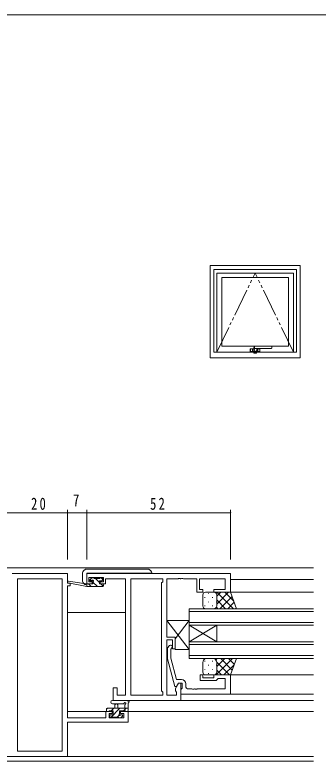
# Model space of a CAD drawing. Units: millimetres on the paper. Extents: x -397 to 397, y -282 to 282.
# Drawn here: x 124.9 to 234.5, y 8.9 to 279.3 of the extents above; entities that cross this region are included whole.
import ezdxf
from ezdxf.enums import TextEntityAlignment as Align

# ---------------------------------------------------------------- set-up
doc = ezdxf.new("R2010")
doc.units = ezdxf.units.MM
doc.linetypes.add('USER3', pattern=[15, 10, -1, 1, -1, 1, -1])
doc.linetypes.add('USER4', pattern=[31.75, 15.875, -3.175, 3.175, -3.175, 3.175, -3.175])
for name, color, linetype, lineweight in [('0-1_YKK_ZWAK', 7, 'Continuous', 18), ('0-3_YKK_11', 7, 'Continuous', 18), ('0-4_YKK_12', 2, 'Continuous', 18), ('0-5_YKK_13', 4, 'Continuous', 18), ('0-6_YKK_A1', 4, 'Continuous', 18), ('0-7_YKK_D', 6, 'Continuous', 18)]:
    doc.layers.add(name, color=color, linetype=linetype, lineweight=lineweight)
doc.styles.add('ＭＳ ゴシック', font='')
doc.styles.get('ＭＳ ゴシック').set_extended_font_data('MS Gothic')

msp = doc.modelspace()

# ---------------------------------------------------------------- linework, layer by layer
at = {"layer": '0-1_YKK_ZWAK'}
msp.add_line((376.092, 279.3), (-393.908, 279.3), dxfattribs=at)
at = {"layer": '0-3_YKK_11'}
for p, q in [((123.842, 76.923), (143.842, 76.923)), ((143.842, 76.923), (143.842, 73.423)), ((150.842, 73.123), (150.842, 76.923)), ((150.842, 76.923), (202.842, 76.923)), ((202.842, 76.923), (202.842, 70.123)), ((141.912, 74.993), (125.772, 74.993)), ((125.772, 74.993), (125.772, 12.553)), ((141.912, 12.553), (141.912, 74.993)), ((141.912, 12.553), (141.912, 74.993)), ((152.742, 73.123), (150.842, 73.123)), ((156.842, 75.423), (151.642, 75.423)), ((151.642, 75.423), (151.642, 73.923)), ((156.842, 73.923), (156.842, 75.423)), ((157.642, 74.993), (157.642, 74.193)), ((164.842, 74.993), (157.642, 74.993)), ((157.642, 74.193), (157.642, 73.123)), ((164.842, 32.853), (164.842, 74.993)), ((166.772, 32.853), (166.772, 74.993)), ((166.772, 32.853), (166.772, 74.993)), ((166.772, 74.993), (178.342, 74.993)), ((178.342, 73.923), (177.912, 73.493)), ((177.912, 73.493), (177.912, 34.353)), ((178.342, 74.993), (178.342, 73.923)), ((183.884, 74.993), (179.842, 74.993)), ((179.842, 74.993), (179.842, 53.823)), ((190.642, 70.123), (190.642, 74.993)), ((191.642, 74.993), (191.642, 71.123)), ((200.912, 74.993), (191.642, 74.993)), ((200.912, 71.123), (200.912, 74.993)), ((143.842, 72.423), (143.842, 24.653)), ((179.842, 53.823), (182.842, 53.823)), ((181.842, 52.823), (179.842, 52.823)), ((179.842, 52.823), (179.842, 32.853)), ((181.842, 49.623), (181.842, 52.823)), ((182.842, 53.823), (182.842, 49.623)), ((182.842, 49.623), (181.842, 49.623)), ((180.042, 46.027), (182.749, 35.924)), ((183.321, 38.424), (181.242, 46.185)), ((185.142, 38.424), (183.321, 38.424)), ((191.842, 38.124), (197.642, 38.124)), ((196.842, 39.124), (192.842, 39.124)), ((182.749, 35.924), (183.349, 35.924)), ((186.642, 36.054), (186.642, 36.924)), ((161.842, 32.853), (164.842, 32.853)), ((178.342, 32.853), (166.772, 32.853)), ((179.842, 32.853), (183.342, 32.853)), ((184.842, 33.124), (202.842, 33.124)), ((200.912, 35.054), (190.8, 35.054)), ((184.842, 30.923), (160.342, 30.923)), ((151.067, 24.533), (151.617, 24.533)), ((158.942, 24.653), (164.212, 24.653)), ((125.772, 12.553), (141.912, 12.553)), ((143.842, 10.623), (123.842, 10.623))]:
    msp.add_line(p, q, dxfattribs=at)
for points in [[(143.842, 73.423), (144.842, 73.423), (144.842, 72.423), (143.842, 72.423)], [(151.642, 73.923), (152.742, 73.923), (152.742, 73.123)], [(157.642, 73.123), (155.742, 73.123), (155.742, 73.923), (156.842, 73.923)], [(190.642, 74.993), (185.8, 74.993), (185.617, 75.113), (185.067, 75.113), (184.884, 74.993), (184.8, 74.993), (184.617, 75.113), (184.067, 75.113), (183.884, 74.993)], [(191.642, 71.123), (192.842, 71.123), (192.842, 70.123), (190.642, 70.123)], [(202.842, 70.123), (196.842, 70.123), (196.842, 71.123), (200.912, 71.123)], [(180.818, 50.748), (180.042, 49.972), (180.042, 46.027)], [(181.242, 46.185), (181.242, 49.475), (181.666, 49.899)], [(192.842, 39.124), (192.842, 40.124), (191.842, 40.124), (191.842, 38.124)], [(202.842, 33.124), (202.842, 40.124), (196.842, 40.124), (196.842, 39.124)], [(197.642, 38.124), (198.142, 38.624), (198.342, 38.824), (200.912, 38.824), (200.912, 35.054)], [(160.342, 30.923), (160.342, 35.423), (161.842, 35.423), (161.842, 32.853)], [(183.342, 32.853), (183.342, 33.923), (182.912, 34.353), (182.912, 35.166), (184.042, 37.123), (184.842, 37.123), (184.842, 30.923)], [(183.349, 35.924), (184.042, 37.124), (185.342, 37.124), (185.342, 35.324), (185.142, 35.124), (184.842, 34.824), (184.842, 33.124)], [(177.912, 34.353), (178.342, 33.923), (178.342, 32.853)], [(190.8, 35.054), (190.617, 34.934), (190.067, 34.934), (189.884, 35.054), (189.8, 35.054), (189.617, 34.934), (189.067, 34.934), (188.884, 35.054), (187.642, 35.054)], [(143.842, 24.653), (149.884, 24.653), (150.067, 24.533), (150.617, 24.533), (150.8, 24.653), (150.884, 24.653), (151.067, 24.533)], [(151.617, 24.533), (151.8, 24.653), (157.742, 24.653), (157.742, 26.923), (160.042, 26.923), (160.042, 26.123), (158.942, 26.123), (158.942, 24.653)], [(164.212, 24.653), (164.212, 26.123), (163.042, 26.123), (163.042, 26.923), (165.842, 26.923), (165.842, 23.023)], [(165.842, 23.023), (143.842, 23.023), (143.842, 10.623)]]:
    msp.add_lwpolyline(points, dxfattribs=at)
for centre, radius, start, end in [((181.242, 50.324), 0.6, 314.99999, 135.00001), ((185.142, 36.924), 1.5, 0.00001, 89.99999), ((187.642, 36.054), 1, 180.00001, 269.99999)]:
    msp.add_arc(centre, radius, start, end, dxfattribs=at)
at = {"layer": '0-4_YKK_12'}
for p, q in [((34.842, 78.923), (232.842, 78.923)), ((232.842, 74.723), (202.842, 74.723)), ((202.342, 70.123), (232.842, 70.123)), ((143.842, 62.723), (164.842, 62.723)), ((187.842, 64.123), (187.842, 58.123)), ((232.842, 64.123), (187.842, 64.123)), ((187.842, 63.123), (232.842, 63.123)), ((232.842, 59.123), (187.842, 59.123)), ((187.842, 58.123), (187.842, 52.123)), ((187.842, 52.123), (197.842, 58.123)), ((187.842, 58.123), (197.842, 52.123)), ((187.842, 58.123), (232.842, 58.123)), ((197.842, 58.123), (197.842, 52.123)), ((187.842, 52.123), (187.842, 46.123)), ((232.842, 52.123), (187.842, 52.123)), ((187.842, 51.123), (232.842, 51.123)), ((232.842, 47.123), (187.842, 47.123)), ((187.842, 46.123), (232.842, 46.123)), ((232.842, 40.123), (202.342, 40.123)), ((232.842, 33.123), (184.842, 33.123)), ((232.842, 30.923), (184.542, 30.923)), ((143.842, 26.923), (160.342, 26.923)), ((232.842, 26.923), (162.742, 26.923)), ((232.842, 10.553), (34.842, 10.553)), ((232.842, 8.923), (34.842, 8.923))]:
    msp.add_line(p, q, dxfattribs=at)
at = {"layer": '0-5_YKK_13'}
for p, q in [((150.963, 78.524), (151.013, 78.524)), ((151.013, 78.524), (157.72, 78.524)), ((157.72, 78.524), (172.72, 78.524)), ((149.342, 76.997), (149.342, 77.109)), ((149.342, 74.124), (149.342, 76.997)), ((149.635, 77.816), (149.788, 77.97)), ((149.788, 77.97), (149.902, 78.084)), ((150.842, 74.124), (150.842, 77.024)), ((158.342, 77.024), (150.842, 77.024)), ((173.342, 77.024), (160.342, 77.024)), ((174.342, 77.024), (173.342, 77.024)), ((173.781, 78.084), (174.049, 77.816)), ((174.342, 77.109), (174.342, 77.024)), ((174.342, 76.923), (174.342, 77.024)), ((150.844, 72.123), (144.083, 73.53)), ((149.73, 73.297), (144.188, 74.12)), ((150.756, 73.124), (150.342, 73.124)), ((150.844, 73.123), (150.757, 73.137)), ((150.844, 72.123), (150.844, 73.123)), ((153.042, 73.123), (150.844, 73.123)), ((152.481, 72.123), (151.481, 73.123)), ((152.53, 75.235), (152.03, 74.735)), ((152.623, 74.226), (152.072, 74.778)), ((152.242, 74.223), (152.581, 74.223)), ((153.342, 75.323), (152.742, 75.323)), ((153.042, 73.762), (153.042, 73.123)), ((154.726, 72.123), (153.045, 73.805)), ((155.542, 75.123), (153.542, 75.123)), ((155.442, 73.653), (153.972, 75.123)), ((155.442, 74.223), (156.242, 74.223)), ((155.442, 73.123), (155.442, 74.223)), ((156.542, 73.123), (155.442, 73.123)), ((156.242, 75.323), (155.742, 75.323)), ((156.809, 72.286), (155.972, 73.123)), ((156.542, 74.798), (156.017, 75.323)), ((156.542, 74.523), (156.542, 75.023)), ((156.542, 72.123), (150.844, 72.123)), ((156.842, 72.423), (156.842, 72.823)), ((192.842, 65.123), (192.842, 69.123)), ((193.507, 68.288), (193.507, 68.088)), ((193.842, 70.123), (196.842, 70.123)), ((194.922, 69.703), (194.922, 69.503)), ((196.337, 68.288), (196.337, 68.088)), ((202.842, 70.123), (196.842, 70.123)), ((197.842, 68.63), (199.335, 70.123)), ((197.842, 65.802), (202.163, 70.123)), ((197.842, 69.123), (197.842, 65.123)), ((197.842, 69.123), (197.842, 65.523)), ((203.915, 64.123), (197.915, 70.123)), ((198.991, 64.123), (203.408, 68.539)), ((204.008, 66.859), (200.743, 70.123)), ((204.985, 64.123), (202.842, 70.123)), ((193.507, 65.258), (193.507, 65.058)), ((194.922, 66.673), (194.922, 66.473)), ((196.337, 65.258), (196.337, 65.058)), ((197.752, 66.673), (197.752, 66.473)), ((201.086, 64.123), (197.842, 67.368)), ((201.82, 64.123), (204.152, 66.455)), ((196.842, 64.123), (193.842, 64.123)), ((196.842, 64.123), (204.985, 64.123)), ((198.258, 64.123), (197.726, 64.656)), ((204.648, 64.123), (204.896, 64.371)), ((179.842, 59.823), (179.842, 53.823)), ((187.842, 59.823), (179.842, 59.823)), ((187.842, 49.323), (179.842, 59.823)), ((187.842, 59.823), (182.842, 53.261)), ((187.842, 49.323), (187.842, 59.823)), ((179.842, 53.823), (182.842, 53.823)), ((182.842, 53.823), (182.842, 49.323)), ((182.842, 49.323), (187.842, 49.323)), ((196.842, 46.123), (193.842, 46.123)), ((196.842, 46.123), (204.985, 46.123)), ((197.496, 45.657), (197.962, 46.123)), ((197.619, 40.123), (203.619, 46.123)), ((197.842, 43.175), (200.79, 46.123)), ((203.485, 41.925), (199.287, 46.123)), ((204.23, 44.009), (202.116, 46.123)), ((204.985, 46.123), (202.842, 40.123)), ((204.974, 46.094), (204.944, 46.123)), ((192.842, 44.623), (192.842, 41.123)), ((193.507, 44.988), (193.507, 45.188)), ((194.922, 43.573), (194.922, 43.773)), ((196.337, 44.988), (196.337, 45.188)), ((197.752, 43.573), (197.752, 43.773)), ((202.459, 40.123), (197.842, 44.74)), ((197.842, 41.123), (197.842, 44.623)), ((200.447, 40.123), (204.172, 43.848)), ((193.507, 41.958), (193.507, 42.158)), ((194.922, 40.543), (194.922, 40.743)), ((196.337, 41.958), (196.337, 42.158)), ((197.752, 40.709), (197.752, 40.743)), ((199.631, 40.123), (197.842, 41.912)), ((193.842, 40.123), (196.842, 40.123)), ((202.842, 40.123), (196.842, 40.123)), ((160.114, 30.923), (165.276, 30.923)), ((165.842, 27.223), (165.842, 29.904)), ((158.371, 28.123), (157.942, 27.694)), ((157.942, 27.823), (157.942, 27.223)), ((165.842, 28.123), (158.242, 28.123)), ((159.042, 27.123), (160.342, 27.123)), ((162.861, 28.123), (159.37, 24.632)), ((160.616, 28.123), (159.616, 27.123)), ((160.114, 29.723), (164.075, 29.721)), ((160.342, 27.123), (160.342, 25.723)), ((160.942, 28.123), (161.044, 29.268)), ((162.142, 28.123), (162.04, 29.268)), ((162.742, 27.123), (164.742, 27.123)), ((162.742, 26.184), (162.742, 27.123)), ((165.106, 28.123), (164.106, 27.123)), ((164.642, 29.304), (164.642, 28.123)), ((158.242, 26.923), (158.842, 26.923)), ((159.142, 25.423), (159.142, 24.923)), ((160.342, 25.723), (159.442, 25.723)), ((159.442, 24.623), (159.942, 24.623)), ((160.142, 24.823), (162.242, 24.823)), ((162.548, 25.565), (161.806, 24.823)), ((162.442, 24.623), (163.042, 24.623)), ((163.542, 25.723), (163.203, 25.723)), ((163.254, 24.711), (163.754, 25.211)), ((164.942, 26.923), (165.542, 26.923))]:
    msp.add_line(p, q, dxfattribs=at)
for points in [[(160.342, 77.024), (160.049, 77.024), (159.386, 77.024), (159.342, 77.024), (158.342, 77.024)], [(150.842, 74.124), (150.842, 73.124), (150.756, 73.124)]]:
    msp.add_lwpolyline(points, dxfattribs=at)
for centre, radius, start, end in [((150.963, 77.024), 1.5, 90, 135), ((172.72, 77.024), 1.5, 45, 90), ((150.342, 77.109), 1, 135, 180), ((173.342, 77.109), 1, 0, 45), ((144.144, 73.823), 0.3, 81.55064, 258.25019), ((150.342, 74.124), 1, 180, 270), ((149.686, 73), 0.3, 21.55064, 81.55064), ((150.244, 73.22), 0.3, 201.55064, 320.80246), ((150.709, 72.841), 0.3, 80.80246, 140.80246), ((152.242, 74.523), 0.3, 135, 270), ((152.742, 75.023), 0.3, 90, 135), ((152.581, 74.523), 0.3, 270, 326.94427), ((153.042, 74.223), 0.25, 303.05573, 146.94427), ((153.342, 73.762), 0.3, 123.05573, 180), ((153.342, 75.123), 0.2, 0, 90), ((155.742, 75.123), 0.2, 90, 180), ((156.242, 75.023), 0.3, 0, 90), ((156.242, 74.523), 0.3, 270, 0), ((156.542, 72.823), 0.3, 0, 90), ((156.542, 72.423), 0.3, 270, 0), ((193.842, 69.123), 1, 89.9999, 179.9999), ((196.842, 69.123), 1, 359.9999, 89.9999), ((193.842, 65.123), 1, 179.9999, 269.9999), ((196.842, 65.123), 1, 269.9999, 359.9999), ((194.374, 44.685), 1.534, 110.30881, 182.3117), ((196.31, 44.685), 1.534, 357.68843, 69.69136), ((193.842, 41.123), 1, 180.0001, 270.0001), ((196.842, 41.123), 1, 270.0001, 0.0001), ((160.114, 30.323), 0.6, 89.95977, 269.95977), ((164.075, 30.021), 0.3, 269.95977, 340.81024), ((164.642, 29.823), 0.3, 300, 160.81024), ((165.276, 30.623), 0.3, 40.52878, 90), ((165.732, 31.013), 0.3, 220.52878, 280.52878), ((165.842, 30.423), 0.3, 300, 100.52878), ((166.142, 29.904), 0.3, 120, 180), ((158.242, 27.823), 0.3, 90, 180), ((158.242, 27.223), 0.3, 180, 270), ((158.842, 27.123), 0.2, 270, 0), ((161.542, 29.223), 0.5, 5.09207, 174.90793), ((164.942, 29.304), 0.3, 120, 180), ((164.942, 27.123), 0.2, 180, 270), ((165.542, 27.223), 0.3, 270, 0), ((159.442, 25.423), 0.3, 90, 180), ((159.442, 24.923), 0.3, 180, 270), ((159.942, 24.823), 0.2, 270, 0), ((162.442, 24.823), 0.2, 180, 270), ((162.742, 25.723), 0.25, 123.05573, 326.94427), ((162.442, 26.184), 0.3, 303.05573, 0), ((163.203, 25.423), 0.3, 90, 146.94427), ((163.042, 24.923), 0.3, 270, 315), ((163.542, 25.423), 0.3, 315, 90)]:
    msp.add_arc(centre, radius, start, end, dxfattribs=at)
at = {"layer": '0-6_YKK_A1'}
for p, q in [((195.509, 188.548), (228.009, 188.548)), ((195.509, 155.048), (195.509, 188.548)), ((196.759, 157.048), (196.759, 187.048)), ((196.759, 187.048), (226.759, 187.048)), ((226.759, 157.048), (226.759, 187.048)), ((228.009, 155.048), (228.009, 188.548)), ((197.859, 157.048), (197.859, 185.748)), ((197.859, 185.748), (225.659, 185.748)), ((199.709, 159.298), (199.709, 184.148)), ((199.709, 184.148), (223.809, 184.148)), ((223.809, 159.298), (223.809, 184.148)), ((225.659, 157.048), (225.659, 185.748)), ((196.759, 157.048), (226.759, 157.048)), ((199.709, 159.298), (223.809, 159.298)), ((210.009, 157.373), (210.009, 158.273)), ((210.059, 158.323), (211.297, 158.323)), ((211.336, 157.323), (210.059, 157.323)), ((210.073, 157.373), (210.073, 158.273)), ((210.077, 158.266), (210.077, 158.023)), ((210.081, 158.023), (210.077, 158.023)), ((210.081, 157.623), (210.077, 157.623)), ((210.077, 157.623), (210.077, 157.381)), ((210.081, 158.023), (210.081, 157.623)), ((210.809, 158.316), (210.127, 158.316)), ((210.809, 157.331), (210.127, 157.331)), ((210.809, 157.323), (210.809, 158.323)), ((210.809, 158.316), (210.809, 157.331)), ((211.329, 158.642), (211.294, 158.289)), ((211.294, 158.289), (211.294, 157.386)), ((211.336, 157.371), (211.294, 157.386)), ((211.372, 158.969), (211.329, 158.642)), ((211.336, 157.371), (211.336, 156.848)), ((211.362, 157.757), (211.362, 156.859)), ((211.429, 159.125), (211.372, 158.969)), ((211.488, 159.248), (211.429, 159.125)), ((211.47, 158.076), (211.452, 157.819)), ((211.452, 157.819), (211.456, 157.744)), ((211.456, 157.744), (211.471, 157.667)), ((211.489, 158.33), (211.47, 158.076)), ((211.471, 157.667), (211.502, 157.589)), ((211.502, 157.589), (211.548, 157.515)), ((217.634, 159.273), (211.531, 159.273)), ((211.548, 157.515), (211.601, 157.458)), ((211.601, 157.458), (211.666, 157.409)), ((211.666, 157.409), (211.731, 157.377)), ((211.731, 157.377), (211.804, 157.355)), ((211.804, 157.355), (211.873, 157.346)), ((211.873, 157.346), (211.946, 157.349)), ((211.946, 157.349), (212.015, 157.363)), ((212.015, 157.363), (212.083, 157.388)), ((212.083, 157.388), (212.147, 157.424)), ((212.147, 157.424), (212.205, 157.47)), ((212.205, 157.47), (212.258, 157.527)), ((212.258, 157.527), (212.301, 157.592)), ((212.279, 156.848), (212.279, 157.524)), ((213.459, 157.323), (212.279, 157.323)), ((212.301, 157.592), (212.327, 157.645)), ((212.327, 157.645), (212.341, 157.681)), ((212.338, 157.671), (212.341, 157.681)), ((212.362, 157.986), (212.347, 157.707)), ((212.378, 158.262), (212.362, 157.986)), ((212.391, 158.323), (213.459, 158.323)), ((217.634, 158.473), (212.603, 158.473)), ((212.709, 157.323), (212.709, 158.323)), ((212.709, 158.316), (212.709, 157.331)), ((212.709, 158.316), (213.39, 158.316)), ((212.709, 157.331), (213.39, 157.331)), ((213.436, 158.023), (213.436, 157.623)), ((213.436, 158.023), (213.44, 158.023)), ((213.436, 157.623), (213.44, 157.623)), ((213.44, 158.266), (213.44, 158.023)), ((213.44, 157.623), (213.44, 157.381)), ((213.445, 157.373), (213.445, 158.273)), ((213.509, 158.273), (213.509, 157.373)), ((217.759, 159.148), (217.759, 158.598)), ((195.509, 155.048), (228.009, 155.048)), ((212.154, 156.723), (211.461, 156.723)), ((212.154, 156.734), (211.487, 156.734))]:
    msp.add_line(p, q, dxfattribs=at)
at = {"layer": '0-6_YKK_A1', "linetype": 'USER3'}
for p in [(197.859, 157.048), (225.659, 157.048)]:
    msp.add_line(p, (211.759, 185.748), dxfattribs=at)
at = {"layer": '0-6_YKK_A1', "linetype": 'USER4'}
for p, q in [((211.497, 158.401), (211.489, 158.33)), ((211.514, 158.449), (211.497, 158.401)), ((211.554, 158.473), (211.514, 158.449)), ((212.603, 158.473), (211.554, 158.473))]:
    msp.add_line(p, q, dxfattribs=at)
at = {"layer": '0-6_YKK_A1'}
for centre, radius, start, end in [((210.059, 158.273), 0.05, 90, 180), ((210.059, 157.373), 0.05, 180, 270), ((210.123, 158.273), 0.05, 90, 180), ((210.123, 157.373), 0.05, 180, 270), ((210.127, 158.266), 0.05, 90, 180), ((210.127, 157.381), 0.05, 180, 270), ((211.461, 156.848), 0.125, 180, 270), ((210.24, 159.501), 2.073, 302.75152, 305.7865), ((211.852, 157.763), 0.49, 180.66813, 330.72859), ((211.487, 156.859), 0.125, 179.99999, 270), ((211.531, 159.223), 0.05, 90, 150.28799), ((212.154, 156.859), 0.125, 270, 0.00007), ((212.154, 156.848), 0.125, 270, 0.00007), ((210.9, 158.155), 1.517, 335.38781, 342.30007), ((212.297, 157.709), 0.05, 342.30007, 357.21171), ((212.603, 158.248), 0.225, 90, 176.41355), ((213.39, 158.266), 0.05, 0, 90), ((213.39, 157.381), 0.05, 270, 0), ((213.395, 158.273), 0.05, 0, 90), ((213.395, 157.373), 0.05, 270, 0), ((213.459, 158.273), 0.05, 0, 90), ((213.459, 157.373), 0.05, 270, 0), ((217.634, 159.148), 0.125, 0, 90), ((217.634, 158.598), 0.125, 270, 0)]:
    msp.add_arc(centre, radius, start, end, dxfattribs=at)
at = {"layer": '0-6_YKK_A1', "linetype": 'USER4'}
msp.add_arc((197.885, 158.873), 13.675, 358.32383, 1.67617, dxfattribs=at)
at = {"layer": '0-7_YKK_D'}
for p, q in [((143.842, 81.923), (143.842, 99.923)), ((143.842, 81.923), (143.842, 99.923)), ((143.842, 98.923), (150.842, 98.923)), ((150.842, 81.923), (150.842, 99.923)), ((150.842, 81.923), (150.842, 99.923)), ((150.842, 98.923), (202.842, 98.923)), ((202.842, 81.923), (202.842, 99.923))]:
    msp.add_line(p, q, dxfattribs=at)
msp.add_lwpolyline([(116.844, 98.923), (123.842, 98.923), (143.842, 98.923)], dxfattribs=at)
for centre, start, end in [((143.842, 98.923), 0, 180), ((143.842, 98.923), 0, 180), ((143.842, 98.923), 180, 0), ((143.842, 98.923), 180, 0), ((150.842, 98.923), 0, 180), ((150.842, 98.923), 0, 180), ((150.842, 98.923), 180, 0), ((150.842, 98.923), 180, 0), ((202.842, 98.923), 0, 180), ((202.842, 98.923), 180, 0)]:
    msp.add_arc(centre, 0.106, start, end, dxfattribs=at)

# ---------------------------------------------------------------- texts
at = {"layer": '0-7_YKK_D', "color": 7, "style": 'ＭＳ ゴシック', "width": 0.8}
msp.add_text('7', height=4.399, dxfattribs=at).set_placement((145.795, 99.923), align=Align.BOTTOM_LEFT)
at = {"layer": '0-7_YKK_D', "color": 7, "char_height": 4.399, "attachment_point": 7, "style": 'ＭＳ ゴシック'}
for s, insert in [('\\T1.37;\\W0.75;20', (130.699, 99.923)), ('\\T1.37;\\W0.75;52', (173.76, 99.923))]:
    msp.add_mtext(s, dxfattribs=dict(at, insert=insert))

doc.saveas('drawing.dxf')
